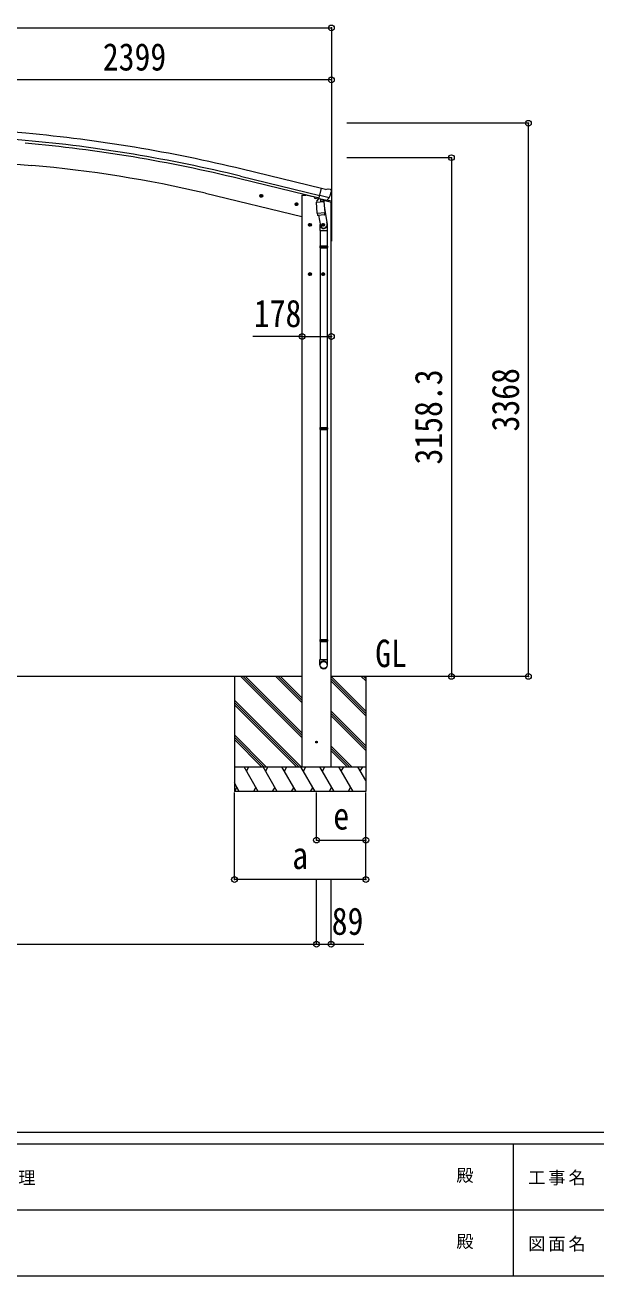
# Model space of a CAD drawing. Units: millimetres at full size, sheet at 1:35. Extents: x -9783 to 9892, y -6828 to 6752.
# Drawn here: x -3442 to 36, y -6828 to 788 of the extents above; entities that cross this region are included whole.
import ezdxf
from ezdxf.enums import TextEntityAlignment as Align

# ---------------------------------------------------------------- set-up
doc = ezdxf.new("R2010")
doc.units = ezdxf.units.MM
doc.header["$LTSCALE"] = 35
doc.header["$PDMODE"] = 32
doc.header["$PDSIZE"] = 35
for name, color, linetype, lineweight in [('0-0_0', 7, 'Continuous', 9), ('0-1_本体', 4, 'Continuous', 9), ('0-2_部品', 7, 'Continuous', 9), ('0-3_ELV2', 3, 'Continuous', 9), ('0-A_寸法', 6, 'Continuous', 9), ('F-0_240', 7, 'Continuous', 9)]:
    doc.layers.add(name, color=color, linetype=linetype, lineweight=lineweight)
doc.styles.add('ＭＳ ゴシック', font='')
doc.styles.get('ＭＳ ゴシック').set_extended_font_data('MS Gothic')

msp = doc.modelspace()

# ---------------------------------------------------------------- linework, layer by layer
at = {"layer": '0-0_0', "color": 6}
for p, q in [((-375.33, -3178.2), (-375.33, 189.8)), ((-844.35, -19.9), (-844.35, -3178.2))]:
    msp.add_line(p, q, dxfattribs=at)
at = {"layer": '0-0_0'}
for p, q in [((-1755.13, -3178.24), (-4341.59, -3178.24)), ((-2166.13, -3178.19), (-2166.13, -3878.19)), ((-1755.13, -3549.2), (-2126.15, -3178.19)), ((-1755.13, -3535.06), (-2112.01, -3178.19)), ((-1755.13, -3520.92), (-2097.87, -3178.19)), ((-1755.13, -3337.07), (-1914.02, -3178.19)), ((-1755.13, -3322.93), (-1899.87, -3178.19)), ((-1755.13, -3308.79), (-1885.73, -3178.19)), ((-980.25, -3178.24), (-1577.13, -3178.24)), ((-1366.13, -3389.42), (-1577.13, -3178.42)), ((-1366.13, -3403.56), (-1577.13, -3192.56)), ((-1366.13, -3205.57), (-1393.52, -3178.19)), ((-1366.13, -3191.43), (-1379.37, -3178.19)), ((-1366.13, -3178.24), (-1366.13, -3878.19)), ((-1366.13, -3417.7), (-1577.13, -3206.71)), ((-1759.99, -3728.19), (-2166.13, -3322.05)), ((-1774.14, -3728.19), (-2166.13, -3336.2)), ((-1788.28, -3728.19), (-2166.13, -3350.34)), ((-1366.13, -3601.55), (-1577.13, -3390.55)), ((-1366.13, -3615.69), (-1577.13, -3404.7)), ((-1366.13, -3629.84), (-1577.13, -3418.84)), ((-1972.13, -3728.19), (-2166.13, -3534.19)), ((-1986.27, -3728.19), (-2166.13, -3548.33)), ((-2000.41, -3728.19), (-2166.13, -3562.47)), ((-1451.63, -3728.19), (-1577.13, -3602.68)), ((-1465.77, -3728.19), (-1577.13, -3616.83)), ((-1479.91, -3728.19), (-1577.13, -3630.97)), ((-2166.13, -3728.19), (-1366.13, -3728.19)), ((-2020.75, -3878.19), (-2107.35, -3728.19)), ((-2092.35, -3754.17), (-2077.35, -3728.19)), ((-1905.28, -3878.19), (-1991.88, -3728.19)), ((-1961.88, -3728.19), (-1976.88, -3754.17)), ((-1789.81, -3878.19), (-1876.41, -3728.19)), ((-1861.41, -3754.17), (-1846.41, -3728.19)), ((-1674.34, -3878.19), (-1760.94, -3728.19)), ((-1755.13, -3728.19), (-1577.13, -3728.19)), ((-1745.94, -3754.17), (-1730.94, -3728.19)), ((-1558.87, -3878.19), (-1645.47, -3728.19)), ((-1630.47, -3754.17), (-1615.47, -3728.19)), ((-1443.4, -3878.19), (-1530, -3728.19)), ((-1515, -3754.18), (-1500, -3728.19)), ((-1366.13, -3812.02), (-1414.54, -3728.19)), ((-1399.53, -3754.17), (-1384.53, -3728.19)), ((-2136.22, -3878.19), (-2166.13, -3826.38)), ((-2151.22, -3852.21), (-2166.13, -3878.04)), ((-1366.13, -3878.19), (-2166.13, -3878.19)), ((-2035.75, -3852.21), (-2050.75, -3878.19)), ((-1920.28, -3852.21), (-1935.28, -3878.19)), ((-1804.81, -3852.21), (-1819.81, -3878.19)), ((-1689.34, -3852.21), (-1704.34, -3878.19)), ((-1573.87, -3852.21), (-1588.87, -3878.19)), ((-1458.4, -3852.21), (-1473.4, -3878.19))]:
    msp.add_line(p, q, dxfattribs=at)
msp.add_circle((-1666.13, -3578.19), 5, dxfattribs=at)
at = {"layer": '0-1_本体'}
for p, q in [((-3436.15, 128.36), (-3913.46, 171.68)), ((-3440.06, 85.32), (-3917.18, 128.63)), ((-3937.4, -19.86), (-3399.47, -66.93)), ((-1650.61, -266.39), (-2133.65, -148.77)), ((-2129.68, -132.46), (-1646.67, -249.96)), ((-1636.6, -208.04), (-2119.45, -90.47)), ((-2343.23, -237), (-1755.13, -378.19)), ((-1755.13, -248.19), (-1731.13, -248.19)), ((-1755.13, -248.19), (-1755.13, -3728.19)), ((-1679.13, -260.68), (-1731.13, -248.19)), ((-1577.13, -3728.19), (-1577.13, -291.64))]:
    msp.add_line(p, q, dxfattribs=at)
at = {"layer": '0-1_本体', "color": 6}
msp.add_line((-1753.46, -1108.38), (-1575.46, -1108.38), dxfattribs=at)
at = {"layer": '0-1_本体'}
for centre, radius, start, end in [((-4250.17, -8840.21), 8962.23, 76.31388, 84.81388), ((-4250.17, -8840.21), 9005.44, 76.31388, 84.81388), ((-4250.17, -8840.21), 8945.44, 76.31388, 84.81388), ((-4045.73, -7445.33), 7406.65, 76.7111, 84.99429)]:
    msp.add_arc(centre, radius, start, end, dxfattribs=at)
at = {"layer": '0-2_部品'}
for p, q in [((-1610.37, -213.33), (-1636.3, -207.11)), ((-1610.37, -213.33), (-1597.11, -210.63)), ((-1582.63, -213.82), (-1595.81, -210.66)), ((-1579.53, -216.07), (-1575.67, -222.37)), ((-1575.31, -224.65), (-1575.59, -225.8)), ((-1992.64, -254.43), (-2012.09, -249.76)), ((-2009.66, -250.34), (-2004.5, -244.9)), ((-2007.53, -257.54), (-2009.66, -250.34)), ((-2004.7, -261.82), (-2000.03, -242.37)), ((-2004.5, -244.9), (-1997.2, -246.65)), ((-1997.2, -246.65), (-1995.07, -253.85)), ((-1778.71, -305.79), (-1798.16, -301.12)), ((-1795.73, -301.7), (-1790.56, -296.26)), ((-1793.6, -308.9), (-1795.73, -301.7)), ((-1790.77, -313.18), (-1786.1, -293.73)), ((-1790.56, -296.26), (-1783.27, -298.01)), ((-1783.27, -298.01), (-1781.13, -305.21)), ((-1679.13, -259.44), (-1679.13, -263.21)), ((-1655.88, -272.73), (-1675.29, -268.07)), ((-1666.36, -290.15), (-1620.67, -286.96)), ((-1661.68, -356.99), (-1666.36, -290.15)), ((-1651.94, -268.39), (-1665.25, -283.7)), ((-1665.25, -283.7), (-1664.81, -290.05)), ((-1650.99, -268.32), (-1651.94, -268.39)), ((-1647.91, -270.79), (-1649.44, -270.42)), ((-1611.21, -279.6), (-1647.91, -270.79)), ((-1589.37, -264.95), (-1646.87, -251.15)), ((-1641.96, -272.62), (-1640.94, -287.22)), ((-1613.75, -281.61), (-1639.56, -288.05)), ((-1622.44, -283.78), (-1622.21, -287.07)), ((-1620.67, -286.96), (-1615.99, -353.8)), ((-1608.93, -280.43), (-1616.45, -278.63)), ((-1574.57, -292.25), (-1616.27, -282.24)), ((-1613.05, -279.83), (-1612.99, -280.57)), ((-1609.68, -279.97), (-1611.21, -279.6)), ((-1606.22, -279.86), (-1589.84, -265.37)), ((-1602.26, -276.35), (-1576.87, -282.44)), ((-1574.57, -285.36), (-1574.57, -292.25)), ((-1661.68, -356.99), (-1615.99, -353.8)), ((-1661.67, -356.99), (-1660.78, -369.69)), ((-1616.98, -368.4), (-1658.67, -371.32)), ((-1653.25, -370.94), (-1642.52, -434.52)), ((-1617.72, -329.03), (-1601.81, -425.2)), ((-1615.13, -366.26), (-1616.01, -353.8)), ((-1615.53, -367.62), (-1615.53, -367.62)), ((-1716.13, -428.43), (-1696.13, -428.43)), ((-1712.63, -424.68), (-1706.13, -420.93)), ((-1706.13, -438.43), (-1706.13, -418.43)), ((-1706.13, -420.93), (-1699.63, -424.68)), ((-1699.63, -432.19), (-1706.13, -435.94)), ((-1699.63, -424.68), (-1699.63, -432.19)), ((-1645.66, -427.71), (-1645.66, -462.36)), ((-1636.13, -428.43), (-1616.13, -428.43)), ((-1632.63, -424.68), (-1626.13, -420.93)), ((-1626.13, -438.43), (-1626.13, -418.43)), ((-1626.13, -420.93), (-1619.63, -424.68)), ((-1619.63, -432.19), (-1626.13, -435.94)), ((-1619.63, -424.68), (-1619.63, -432.19)), ((-1599.66, -462.36), (-1599.66, -428.01)), ((-1645.66, -462.36), (-1599.66, -462.36)), ((-1643.66, -462.36), (-1643.66, -556.36)), ((-1601.66, -462.36), (-1601.66, -556.36)), ((-1645.66, -558.36), (-1644.66, -556.36)), ((-1645.66, -558.36), (-1599.66, -558.36)), ((-1645.66, -558.36), (-1645.66, -566.36)), ((-1645.66, -566.36), (-1599.66, -566.36)), ((-1645.66, -566.36), (-1644.66, -568.36)), ((-1644.66, -556.36), (-1600.66, -556.36)), ((-1644.66, -568.36), (-1600.66, -568.36)), ((-1643.66, -568.36), (-1643.66, -1662.55)), ((-1601.66, -568.36), (-1601.66, -1662.55)), ((-1599.66, -558.36), (-1600.66, -556.36)), ((-1716.13, -728.43), (-1696.13, -728.43)), ((-1712.63, -724.68), (-1706.13, -720.93)), ((-1706.13, -738.43), (-1706.13, -718.43)), ((-1706.13, -720.93), (-1699.63, -724.68)), ((-1699.63, -732.19), (-1706.13, -735.94)), ((-1699.63, -724.68), (-1699.63, -732.19)), ((-1636.13, -728.43), (-1616.13, -728.43)), ((-1632.63, -724.68), (-1626.13, -720.93)), ((-1626.13, -738.43), (-1626.13, -718.43)), ((-1626.13, -720.93), (-1619.63, -724.68)), ((-1619.63, -732.19), (-1626.13, -735.94)), ((-1619.63, -724.68), (-1619.63, -732.19)), ((-1645.66, -1664.55), (-1644.66, -1662.55)), ((-1645.66, -1664.55), (-1599.66, -1664.55)), ((-1645.66, -1664.55), (-1645.66, -1672.55)), ((-1645.66, -1672.55), (-1599.66, -1672.55)), ((-1645.66, -1672.55), (-1644.66, -1674.55)), ((-1644.66, -1662.55), (-1600.66, -1662.55)), ((-1644.66, -1674.55), (-1600.66, -1674.55)), ((-1643.66, -1674.55), (-1643.66, -2952.74)), ((-1601.66, -1674.55), (-1601.66, -2952.74)), ((-1599.66, -1664.55), (-1600.66, -1662.55)), ((-1645.66, -2954.74), (-1644.66, -2952.74)), ((-1645.66, -2954.74), (-1599.66, -2954.74)), ((-1645.66, -2954.74), (-1645.66, -2962.74)), ((-1645.66, -2962.74), (-1599.66, -2962.74)), ((-1645.66, -2962.74), (-1644.66, -2964.74)), ((-1644.66, -2952.74), (-1600.66, -2952.74)), ((-1644.66, -2964.74), (-1600.66, -2964.74)), ((-1643.66, -2964.74), (-1643.66, -3074.74)), ((-1601.66, -2964.74), (-1601.66, -3074.74)), ((-1599.66, -2954.74), (-1600.66, -2952.74)), ((-1645.66, -3108.88), (-1645.66, -3074.74)), ((-1645.66, -3074.74), (-1599.66, -3074.74)), ((-1599.66, -3108.88), (-1599.66, -3074.74))]:
    msp.add_line(p, q, dxfattribs=at)
for points in [[(-1641.73, -272.56), (-1651.45, -270.22), (-1636.3, -207.11)], [(-1995.07, -253.85), (-2000.23, -259.29), (-2007.53, -257.54)], [(-1641.73, -272.56), (-1641.49, -272.71), (-1616.72, -278.65), (-1616.45, -278.63)], [(-1589.09, -264.38), (-1589.68, -265.22), (-1589.84, -265.37)], [(-1781.13, -305.21), (-1786.3, -310.65), (-1793.6, -308.9)], [(-1706.13, -435.94), (-1712.63, -432.19), (-1712.63, -424.68)], [(-1626.13, -435.94), (-1632.63, -432.19), (-1632.63, -424.68)], [(-1599.66, -558.36), (-1599.66, -566.36), (-1600.66, -568.36)], [(-1706.13, -735.94), (-1712.63, -732.19), (-1712.63, -724.68)], [(-1626.13, -735.94), (-1632.63, -732.19), (-1632.63, -724.68)], [(-1599.66, -1664.55), (-1599.66, -1672.55), (-1600.66, -1674.55)], [(-1599.66, -2954.74), (-1599.66, -2962.74), (-1600.66, -2964.74)]]:
    msp.add_lwpolyline(points, dxfattribs=at)
for centre, radius in [((-2002.37, -252.09), 8.5), ((-2002.37, -252.09), 7.7), ((-2002.37, -252.09), 6.5), ((-1788.43, -303.45), 8.5), ((-1788.43, -303.45), 7.7), ((-1788.43, -303.45), 6.5), ((-1706.13, -428.43), 8.5), ((-1706.13, -428.43), 7.7), ((-1706.13, -428.43), 6.5), ((-1626.13, -428.43), 8.5), ((-1626.13, -428.43), 7.7), ((-1626.13, -428.43), 6.5), ((-1706.13, -728.43), 8.5), ((-1706.13, -728.43), 7.7), ((-1706.13, -728.43), 6.5), ((-1626.13, -728.43), 8.5), ((-1626.13, -728.43), 7.7), ((-1626.13, -728.43), 6.5)]:
    msp.add_circle(centre, radius, dxfattribs=at)
at = {"layer": '0-2_部品', "color": 4}
msp.add_circle((-1666.13, -3578.19), 4.5, dxfattribs=at)
at = {"layer": '0-2_部品'}
for centre, radius, start, end in [((-1596.51, -213.57), 3, 76.5, 101.5), ((-1772.39, -178.55), 202.4, 334.90875, 346.5), ((-1583.79, -218.68), 5, 31.5, 76.5), ((-1674.13, -263.21), 5, 180, 256.5), ((-1649.32, -269.94), 0.5, 221.23754, 256.5), ((-1642.56, -272.7), 0.604, 7.79405, 79.40158), ((-1639.92, -287.08), 1.03, 188.03431, 289.96103), ((-1613.99, -280.64), 1, 284, 4), ((-1612.55, -279.8), 0.5, 76.5, 184), ((-1609.56, -279.48), 0.5, 256.5, 291.76246), ((-1577.57, -285.36), 3, 0, 76.5), ((-1658.81, -369.32), 2, 190.53157, 274), ((-1617.12, -366.41), 2, 274, 322.59038), ((-1617.08, -366.44), 1.95, 322.52234, 4.95983), ((-1629.66, -428.01), 30, 0, 2.54858)]:
    msp.add_arc(centre, radius, start, end, dxfattribs=at)
for centre, major_axis, ratio, start_param, end_param in [((-1578.23, -223.93), (1.57, -2.57), 0.99628, 0.7835347, 1.5707963), ((-1608.23, -277.51), (0.73, -2.92), 0.997631, 5.8041905, 5.8929484), ((-1608.26, -277.38), (-2.63, 3.16), 0.650902, 2.1145521, 2.1873627), ((-1608.2, -277.61), (0.73, -2.92), 0.997631, 5.965759, 6.7621801), ((-1622.66, -427.71), (-23, 0), 0.996195, 6.0000678, 10.0103449), ((-1622.66, -427.71), (-21, 0), 0.996195, 0.3319459, 3.3482706), ((-1622.66, -3107.14), (23, 0), 0.996195, 6.2831853, 9.424778), ((-1622.66, -3108.88), (23, 0), 0.996195, 6.2831853, 9.424778), ((-1622.66, -3108.88), (0, -23.43), 0.981806, 4.712389, 7.8539816)]:
    msp.add_ellipse(centre, major_axis=major_axis, ratio=ratio, start_param=start_param, end_param=end_param, dxfattribs=at)
msp.add_ellipse((-1622.66, -3108.88), major_axis=(-21, 0), ratio=0.996195, dxfattribs=at)
at = {"layer": '0-3_ELV2', "color": 6}
for p, q in [((-6300.31, -4808.35), (-1666.28, -4808.35)), ((-1666.28, -4808.35), (-1577.28, -4808.35))]:
    msp.add_line(p, q, dxfattribs=at)
at = {"layer": '0-A_寸法'}
for p, q in [((-6389.46, 770.16), (-1575.46, 770.16)), ((-1575.46, 770.16), (-1575.46, 453.54)), ((-1575.46, 453.54), (-3974.46, 453.54)), ((-1575.46, 453.54), (-1575.46, 453.54)), ((-1575.46, 453.54), (-1575.46, -528.4)), ((-375.33, 189.8), (-1481.61, 189.8)), ((-844.35, -19.9), (-1481.61, -19.9)), ((-1753.46, -1108.38), (-2053.46, -1108.38)), ((-844.35, -3178.2), (-1173.17, -3178.2)), ((-375.33, -3178.2), (-844.35, -3178.2)), ((-2165.88, -4414.56), (-2165.88, -3885.62)), ((-1666.13, -4174.58), (-1666.13, -3885.62)), ((-1365.88, -4414.56), (-1365.88, -3885.62)), ((-1365.88, -4174.58), (-1365.88, -3885.62)), ((-1666.13, -4174.58), (-1365.88, -4174.58)), ((-1365.88, -4414.56), (-2165.88, -4414.56)), ((-1666.28, -4808.35), (-1666.28, -4414.56)), ((-1577.28, -4808.35), (-1577.28, -4414.56)), ((-1577.28, -4808.35), (-1377.28, -4808.35))]:
    msp.add_line(p, q, dxfattribs=at)
for p in [(-1575.46, 770.16), (-1575.46, 453.54), (-375.33, 189.8), (-844.35, -19.9), (-1753.46, -1108.38), (-1575.46, -1108.38), (-844.35, -3178.2), (-375.33, -3178.2), (-1666.13, -4174.58), (-1365.88, -4174.58), (-2165.88, -4414.56), (-1365.88, -4414.56), (-1666.28, -4808.35), (-1577.28, -4808.35)]:
    msp.add_point(p, dxfattribs=at)
at = {"layer": 'F-0_240', "color": 5}
for p, q in [((-9783.03, -5953.1), (9396.97, -5953.1)), ((-9783.03, -6023.1), (6285.75, -6023.1)), ((-469.25, -6023.1), (-469.25, -6828.1)), ((-3969.25, -6425.6), (3205.75, -6425.6)), ((-9783.03, -6828.1), (9396.97, -6828.1))]:
    msp.add_line(p, q, dxfattribs=at)

# ---------------------------------------------------------------- texts
at = {"layer": '0-0_0', "style": 'ＭＳ ゴシック', "width": 0.85}
msp.add_text('GL', height=166.8, dxfattribs=at).set_placement((-1308.56, -3171.26), align=Align.BOTTOM_LEFT)
at = {"layer": '0-A_寸法', "color": 7, "style": 'ＭＳ ゴシック', "width": 0.85}
for s, p in [('2399', (-2967.46, 460.54)), ('178', (-2047.83, -1101.38)), ('e', (-1564.01, -4160.21)), ('a', (-1814.01, -4400.19)), ('89', (-1573.53, -4801.35))]:
    msp.add_text(s, height=166.8, dxfattribs=at).set_placement(p, align=Align.BOTTOM_LEFT)
for s, p in [('3158.3', (-851.35, -1887.8)), ('3368', (-382.33, -1686.7))]:
    msp.add_text(s, height=166.8, rotation=90, dxfattribs=at).set_placement(p, align=Align.BOTTOM_LEFT)
at = {"layer": 'F-0_240', "style": 'ＭＳ ゴシック'}
for p in [(-814.24, -6276.85), (-814.24, -6679.35)]:
    msp.add_text('殿', height=76.98, dxfattribs=at).set_placement(p, align=Align.BOTTOM_LEFT)
at = {"layer": 'F-0_240', "char_height": 76.98, "attachment_point": 7, "style": 'ＭＳ ゴシック'}
for s, insert in [('\\T1.17;設計監理', (-3851.04, -6276.85)), ('\\T1.17;工事名', (-376.96, -6276.85)), ('\\T1.17;図面名', (-376.96, -6679.35))]:
    msp.add_mtext(s, dxfattribs=dict(at, insert=insert))

doc.saveas('drawing.dxf')
